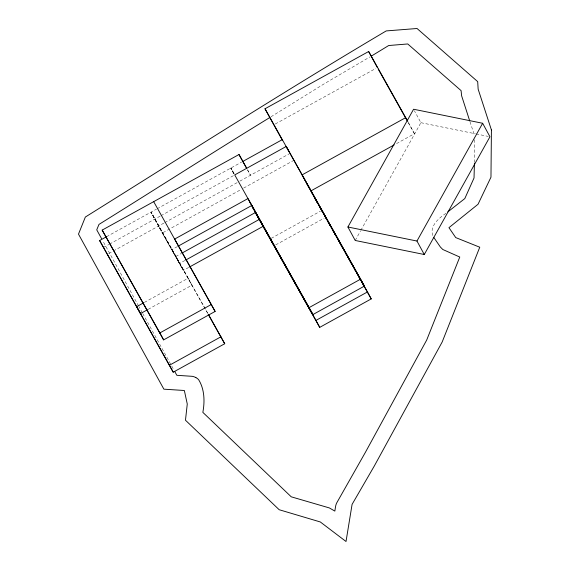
<?xml version="1.0" encoding="UTF-8"?>
<svg xmlns="http://www.w3.org/2000/svg" width="570" height="570" viewBox="0 0 570 570"><rect width="100%" height="100%" fill="white"/><g stroke="black" fill="none" stroke-linecap="round" stroke-linejoin="round"><path stroke-width="0.43" stroke-dasharray="2.85 2.14" d="M474.44 162.521L474.632 139.472M355.217 240.469L360.404 231.171M360.831 230.394L420.902 122.7L414.397 110.73M445.932 213.38C438.786 218.061 428.775 226.661 433.115 236.329M270.978 116.793L324.316 83.74L369.88 56.957M275.281 123.989L375.815 68.45M106.54 236.714L156.408 209.169M157.185 208.741L241.53 162.144M103.398 247.487L108.777 244.516M109.547 244.088L160.184 216.123M160.961 215.695L233.921 175.389M108.706 253.586L112.554 251.463M113.323 251.042L163.953 223.07M164.73 222.642L237.69 182.336M239.849 181.146L289.232 153.836M188.713 267.437L183.284 270.437L162.293 233.023L240.69 189.717M243.625 188.093L292.83 160.911M177.391 246.589L171.962 249.589L183.284 270.437M175.738 256.536L181.167 253.536M184.944 260.49L179.507 263.49L158.524 226.076M396.535 143.597L414.454 133.694L408.227 122.215M144.388 302.406L188.207 278.196L151.136 212.09L158.681 225.991M271.185 238.374L320.39 211.192M148.164 309.353L191.983 285.15L188.207 278.196M275.73 244.893L324.159 218.139M420.902 122.7L475.28 133.758M476.149 133.936L488.234 136.394M407.992 122.165L414.454 133.694M247.494 169.874L250.501 175.232L247.565 169.824M234.348 174.114L230.921 168.008L234.277 174.185M233.786 173.472L230.764 168.093L233.7 173.501M207.915 313.55L150.972 212.175L162.293 233.023M154.748 219.122L207.779 313.529M142.322 312.738L139.016 306.745M142.742 313.514L170.9 364.536M171.741 366.068L173.871 369.916M138.617 306.012L102.742 240.768M470.008 121.795L474.411 135.14"/><path stroke-width="0.85" d="M474.425 163.383L474.033 177.975L464.799 198.588L447.82 211.905M347.907 227.003L413.585 109.233L482.647 123.277L489.958 136.743L424.28 254.505L355.217 240.469L347.907 227.003L416.962 241.039L424.28 254.505M416.962 241.039L482.647 123.277M269.631 117.634C212.396 152.66 155.995 189.005 98.988 224.402L96.736 229.831L101.588 238.673M371.341 56.102L388.704 45.522L407.742 43.961L461.08 90.616L461.622 95.796L469.73 120.954M282.349 140.227L265 108.777L368.647 51.514L407.807 121.453M153.679 201.645L215.125 311.434L163.618 339.884L102.173 230.102L239.001 154.513L246.724 168.285M208.349 314.327L224.722 343.738L173.216 372.196L99.622 240.54L106.54 236.714M242.3 161.723L282.278 139.636M254.997 211.513L312.731 314.668L364.408 286.097L286.226 146.462L234.719 174.919L312.902 314.54L251.456 204.979M309.56 188.663L302.079 174.89L405.733 117.627M178.168 246.155L251.904 205.421L259.457 219.322L185.72 260.055M181.944 253.109L255.681 212.375M310.807 190.957L394.198 144.894M189.489 267.009L263.226 226.276L259.877 220.098M143.619 302.827L136.7 306.653L140.477 313.6L147.395 309.781M163.618 339.884L159.849 332.937L211.356 304.48M173.216 372.196L169.44 365.249L220.946 336.792M309.132 307.593L360.632 279.143M367.458 291.954L371.227 298.908L319.72 327.365L315.944 320.411L367.458 291.954L355.965 271.47M433.677 237.27L440.375 247.024L442.812 249.503L459.769 257.041L426.688 340.069L365.391 452.345L336.649 503.039A18.005 13.716 -25.5 0 0 335.538 506.702L334.846 511.091L329.346 507.927L291.249 496.819L202.842 412.359C204.901 401.558 204.573 389.132 198.595 379.634A18.204 13.466 -30.7 0 0 195.859 377.582M378.238 69.127L407.13 120.626M265 108.777L302.079 174.89M302.962 176.529L364.408 286.097M306.738 183.476L364.237 286.211M311.505 192.204L312.887 194.662M313.243 195.296L318.11 203.967M318.879 205.35L323.767 214.056M324.088 214.626L331.163 227.245M331.455 227.772L334.647 233.451M334.925 233.957L344.9 251.748M345.085 252.075L355.744 271.078M314.412 197.605L315.716 199.928M316.585 201.474L317.447 203.02M320.048 207.658L320.917 209.204M321.786 210.75L322.656 212.296M325.256 216.935L326.56 219.258M327.422 220.804L328.291 222.35M329.161 223.896L330.03 225.442M332.631 230.081L333.493 231.634M334.797 233.949L335.666 235.495M338.267 240.134L339.136 241.68M340.005 243.233L342.606 247.872M345.641 253.28L346.51 254.833M347.372 256.379L348.242 257.925M349.111 259.471L349.98 261.017M350.842 262.563L351.711 264.11M354.312 268.748L355.616 271.071M356.485 272.617L357.347 274.163M358.216 275.709L360.817 280.347M361.686 281.894L371.227 298.908M246.632 168.342L239.001 154.513M250.038 202.464L250.9 203.989M252.211 206.554L254.37 210.394M252.189 206.739L253.978 209.924M255.232 212.154L315.944 320.411M255.096 212.14L319.72 327.365M178.267 245.706L215.125 311.434M208.214 314.305L224.722 343.738M102.173 230.102L159.849 332.937M99.622 240.54L169.44 365.249M174.719 371.462L176.843 375.302L192.425 376.335A18.098 13.537 -32.9 0 1 195.859 377.582M368.647 51.514L377.376 67.588M321.929 210.337L325.698 217.291M286.226 146.462L288.741 151.093M270.422 238.794L274.191 245.748M251.755 205.513L247.979 198.567L174.662 239.058L178.439 246.012M491.418 129.981L490.97 177.177L478.038 204.26L448.953 227.672L455.729 237.583L479.762 247.223L442.185 341.979L374.298 466.018L352.089 504.365L346.019 541.5L320.297 521.956L279.186 509.73L185.478 420.225L187.266 404.016L184.352 390.493L163.875 389.175L78.489 234.12L85.358 217.035C185.343 154.534 284.715 91.008 386.211 30.922L417.041 28.5L477.696 81.638L478.152 89.191L491.418 129.981"/></g></svg>
